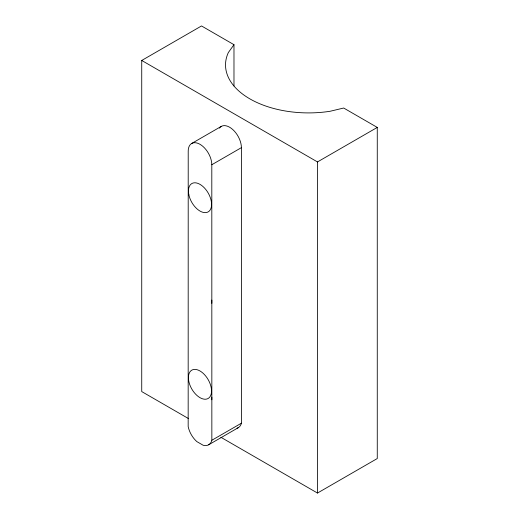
<?xml version="1.0" encoding="UTF-8"?>
<svg xmlns="http://www.w3.org/2000/svg" width="519" height="519" viewBox="0 0 519 519"><rect width="100%" height="100%" fill="white"/><g stroke="black" fill="none" stroke-linecap="round" stroke-linejoin="round"><path stroke-width="0.78" d="M211.823 303.336L211.823 300.06M211.843 399.779L211.843 397.119M188.644 418.664L141.732 391.579L141.732 60.464L201.515 25.95L233.978 44.692L228.354 52.536A83.066 47.962 0 0 0 330.09 111.274L343.675 108.023L377.268 127.421L377.268 458.536L317.485 493.05L220.854 437.264M191.667 143.484L221.269 126.396M211.804 164.737A16.679 9.627 60 0 0 200.01 144.314A16.679 9.627 60 0 0 188.215 151.12L188.17 426.592A17.335 10.01 60 0 0 196.837 441.604L203.182 445.27A17.335 10.01 60 0 0 211.849 440.261L211.804 164.737L241.4 147.649A16.679 9.627 60 0 0 232.661 129.452A16.679 9.627 60 0 0 219.394 128.135M141.732 60.464L317.485 161.934L377.268 127.421M211.849 440.261L241.445 423.173L241.4 147.649M208.677 444.777L238.273 427.688M317.485 161.934L317.485 493.05M233.978 44.692L233.978 85.979M241.445 423.173A17.335 10.01 60 0 1 237.066 428.214M188.838 194.722A16.355 9.439 60 0 0 208.184 211.882A16.355 9.439 60 0 0 203 186.548A16.355 9.439 60 0 0 188.838 194.722M188.41 377.637A16.355 9.439 60 0 0 205.751 399.215A16.355 9.439 60 0 0 205.751 376.087A16.355 9.439 60 0 0 188.41 377.637"/></g></svg>
